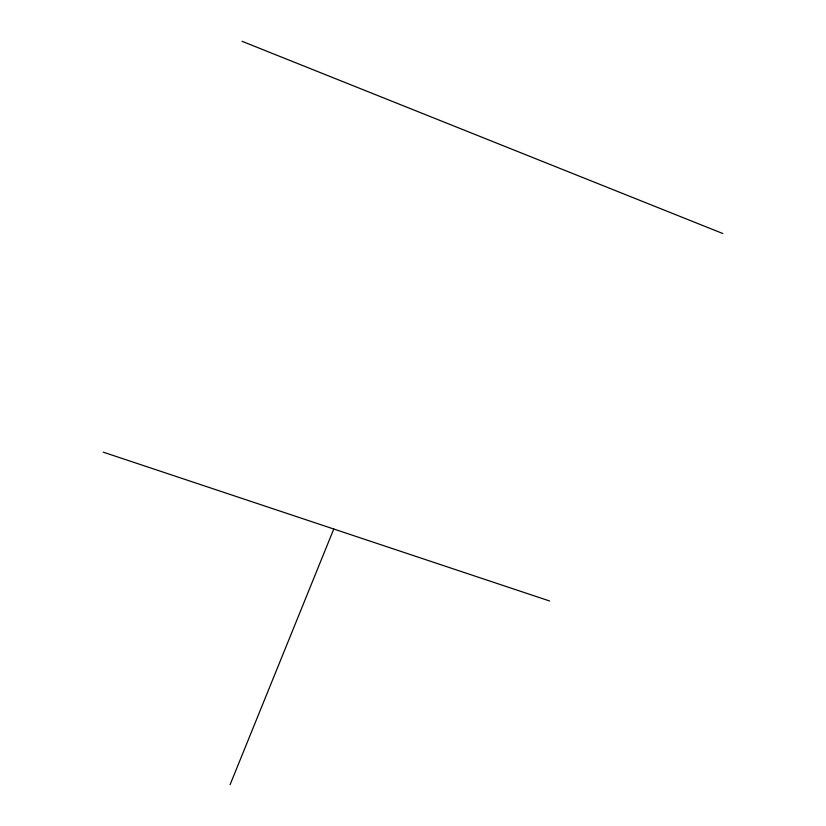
<?xml version="1.0" encoding="UTF-8"?>
<svg xmlns="http://www.w3.org/2000/svg" width="826" height="826" viewBox="0 0 826 826"><rect width="100%" height="100%" fill="white"/><g stroke="black" fill="none" stroke-linecap="round" stroke-linejoin="round"><path stroke-width="1.24" d="M230.082 784.7L333.776 529.022M103.198 452.142L549.6 600.977M242.018 41.3L722.802 233.521"/></g></svg>
